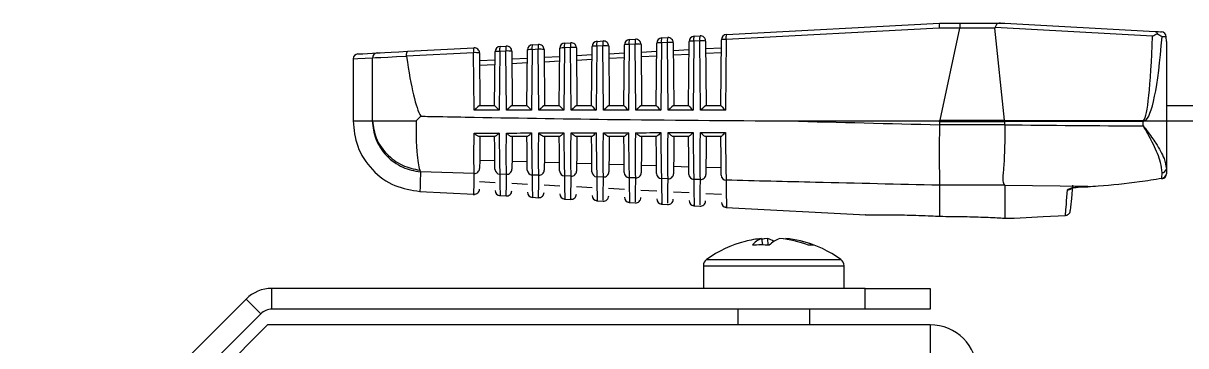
# Model space of a CAD drawing. Extents: x 8 to 113, y 0 to 87.
# Drawn here: x 43.263 to 45.492, y 9.754 to 10.373 of the extents above; entities that cross this region are included whole.
import ezdxf

# ---------------------------------------------------------------- set-up
doc = ezdxf.new("R2010")
doc.units = 0
doc.header["$MEASUREMENT"] = 0
doc.layers.add('OBJECT', color=7, linetype='CONTINUOUS')

msp = doc.modelspace()

# ---------------------------------------------------------------- linework, layer by layer
at = {"layer": 'OBJECT'}
for p, q in [((44.6114, 10.3514), (45.0202, 10.373)), ((45.0202, 10.373), (45.0202, 10.373)), ((45.0202, 10.373), (45.0594, 10.373)), ((45.0594, 10.373), (45.1369, 10.373)), ((45.1369, 10.373), (45.1452, 10.373)), ((45.1452, 10.373), (45.4335, 10.3574)), ((44.5494, 10.3482), (44.561, 10.3488)), ((45.0192, 10.3636), (44.6107, 10.342)), ((45.0588, 10.3636), (45.0192, 10.3636)), ((45.0587, 10.3633), (45.0205, 10.1871)), ((45.1264, 10.3633), (45.0587, 10.3633)), ((45.145, 10.1871), (45.1264, 10.3633)), ((45.4287, 10.3483), (45.1266, 10.3647)), ((45.4552, 10.3378), (45.4551, 10.3467)), ((44.0002, 10.3192), (44.1272, 10.3259)), ((44.1772, 10.3285), (44.1891, 10.3292)), ((44.2392, 10.3318), (44.2511, 10.3324)), ((44.2908, 10.2155), (44.2918, 10.3252)), ((44.3006, 10.3256), (44.2995, 10.2061)), ((44.3124, 10.3262), (44.3006, 10.3256)), ((44.3013, 10.3351), (44.3131, 10.3357)), ((44.3134, 10.2061), (44.3124, 10.3262)), ((44.3236, 10.3258), (44.3246, 10.2155)), ((44.3528, 10.2155), (44.3538, 10.3284)), ((44.3626, 10.3289), (44.3615, 10.2061)), ((44.3744, 10.3295), (44.3626, 10.3289)), ((44.3633, 10.3383), (44.3751, 10.339)), ((44.3754, 10.2061), (44.3744, 10.3295)), ((44.3856, 10.3291), (44.3866, 10.2155)), ((44.4148, 10.2155), (44.4158, 10.3317)), ((44.4246, 10.3322), (44.4235, 10.2061)), ((44.4363, 10.3328), (44.4246, 10.3322)), ((44.4253, 10.3416), (44.437, 10.3422)), ((44.4374, 10.2061), (44.4363, 10.3328)), ((44.4476, 10.3323), (44.4486, 10.2155)), ((44.4768, 10.2155), (44.4779, 10.335)), ((44.4866, 10.3354), (44.4855, 10.2061)), ((44.4983, 10.3361), (44.4866, 10.3354)), ((44.4873, 10.3449), (44.499, 10.3455)), ((44.4994, 10.2061), (44.4983, 10.3361)), ((44.5095, 10.3356), (44.5106, 10.2155)), ((44.5388, 10.2155), (44.5399, 10.3383)), ((44.5487, 10.3387), (44.5475, 10.2061)), ((44.5603, 10.3393), (44.5487, 10.3387)), ((44.5614, 10.2061), (44.5603, 10.3393)), ((44.5715, 10.3389), (44.5726, 10.2155)), ((44.5716, 10.3243), (44.6018, 10.3259)), ((44.6008, 10.2155), (44.6019, 10.3415)), ((44.6107, 10.342), (44.6095, 10.2061)), ((45.4552, 10.3378), (45.4552, 10.1855)), ((43.8952, 10.3041), (43.8952, 10.1851)), ((43.9323, 10.1855), (43.9323, 10.3061)), ((44.1265, 10.3164), (43.9978, 10.3096)), ((43.9978, 10.3096), (43.9978, 10.3093)), ((44.1274, 10.2061), (44.1265, 10.3164)), ((44.1377, 10.316), (44.1386, 10.2155)), ((44.1378, 10.3014), (44.1676, 10.303)), ((44.1668, 10.2155), (44.1677, 10.3186)), ((44.1765, 10.3191), (44.1755, 10.2061)), ((44.1884, 10.3197), (44.1765, 10.3191)), ((44.1894, 10.2061), (44.1884, 10.3197)), ((44.1997, 10.3193), (44.2006, 10.2155)), ((44.1998, 10.3047), (44.2296, 10.3063)), ((44.2288, 10.2155), (44.2297, 10.3219)), ((44.2385, 10.3223), (44.2375, 10.2061)), ((44.2504, 10.323), (44.2385, 10.3223)), ((44.2514, 10.2061), (44.2504, 10.323)), ((44.2616, 10.3225), (44.2626, 10.2155)), ((44.2618, 10.308), (44.2916, 10.3095)), ((44.3237, 10.3112), (44.3537, 10.3128)), ((44.3536, 10.3034), (44.3238, 10.3018)), ((44.3857, 10.3145), (44.4157, 10.3161)), ((44.4156, 10.3066), (44.3858, 10.3051)), ((44.4477, 10.3178), (44.4777, 10.3194)), ((44.4776, 10.3099), (44.4478, 10.3083)), ((44.5096, 10.321), (44.5398, 10.3226)), ((44.5397, 10.3132), (44.5097, 10.3116)), ((44.6017, 10.3165), (44.5717, 10.3149)), ((44.1675, 10.2935), (44.1379, 10.292)), ((44.2295, 10.2968), (44.1999, 10.2953)), ((44.2916, 10.3001), (44.2618, 10.2985)), ((44.1384, 10.2155), (44.1668, 10.2155)), ((44.2004, 10.2155), (44.2288, 10.2155)), ((44.2624, 10.2155), (44.2908, 10.2155)), ((44.3244, 10.2155), (44.3528, 10.2155)), ((44.3864, 10.2155), (44.4148, 10.2155)), ((44.4484, 10.2155), (44.4768, 10.2155)), ((44.5104, 10.2155), (44.5388, 10.2155)), ((44.5724, 10.2155), (44.6008, 10.2155)), ((45.4552, 10.2155), (45.6367, 10.2155)), ((44.016, 10.1855), (44.0251, 10.1946)), ((44.1755, 10.2061), (44.1274, 10.2061)), ((44.2375, 10.2061), (44.1894, 10.2061)), ((44.2995, 10.2061), (44.2514, 10.2061)), ((44.3615, 10.2061), (44.3134, 10.2061)), ((44.4235, 10.2061), (44.3754, 10.2061)), ((44.4855, 10.2061), (44.4374, 10.2061)), ((44.5475, 10.2061), (44.4994, 10.2061)), ((44.6095, 10.2061), (44.5614, 10.2061)), ((43.9318, 10.1855), (43.9323, 10.1855)), ((44.7316, 10.1855), (45.0201, 10.1855)), ((45.1452, 10.184), (45.0202, 10.184)), ((45.0202, 10.184), (45.0202, 10.1788)), ((45.0202, 10.1788), (45.1452, 10.1788)), ((45.0205, 10.1871), (45.145, 10.1871)), ((45.1452, 10.1847), (45.1451, 10.1863)), ((45.1451, 10.1863), (45.4107, 10.1863)), ((45.4107, 10.1847), (45.1452, 10.1847)), ((45.1452, 10.1788), (45.1452, 10.184)), ((45.4107, 10.1763), (45.4107, 10.1847)), ((45.4138, 10.1855), (45.4552, 10.1855)), ((45.4552, 10.1855), (45.4552, 10.0938)), ((45.4552, 10.1855), (45.6367, 10.1855)), ((44.1671, 10.1555), (44.1373, 10.1555)), ((44.2291, 10.1555), (44.1994, 10.1555)), ((44.291, 10.1555), (44.2615, 10.1555)), ((44.353, 10.1555), (44.3236, 10.1555)), ((44.415, 10.1555), (44.3856, 10.1555)), ((44.477, 10.1555), (44.4477, 10.1555)), ((44.5389, 10.1555), (44.5098, 10.1555)), ((44.6009, 10.1555), (44.5718, 10.1555)), ((44.1672, 10.109), (44.1382, 10.1099)), ((44.2292, 10.107), (44.2002, 10.1079)), ((44.2913, 10.105), (44.2621, 10.1059)), ((44.3533, 10.103), (44.3241, 10.104)), ((44.4153, 10.1011), (44.3861, 10.102)), ((44.0232, 10.0911), (44.0246, 10.0878)), ((44.1275, 10.0848), (44.0246, 10.0878)), ((44.1895, 10.0831), (44.1768, 10.0834)), ((44.2515, 10.0814), (44.2389, 10.0817)), ((44.3135, 10.0797), (44.3009, 10.08)), ((44.3755, 10.078), (44.3629, 10.0783)), ((44.4773, 10.0992), (44.4481, 10.1001)), ((44.5393, 10.0972), (44.5101, 10.0981)), ((44.6013, 10.0953), (44.5721, 10.0962)), ((45.4466, 10.0758), (45.4469, 10.0863)), ((45.4552, 10.0938), (45.4552, 10.0842)), ((44.1378, 10.0693), (44.1676, 10.0677)), ((44.1998, 10.066), (44.2296, 10.0645)), ((44.2616, 10.0628), (44.2918, 10.0612)), ((44.3236, 10.0595), (44.3539, 10.058)), ((44.3855, 10.0563), (44.4159, 10.0547)), ((44.4374, 10.0764), (44.4249, 10.0767)), ((44.4994, 10.0747), (44.4869, 10.0751)), ((44.5614, 10.0731), (44.5489, 10.0735)), ((45.0202, 10.0622), (45.0202, 10.0621)), ((45.1447, 10.0622), (45.0202, 10.0622)), ((45.0202, 10.0621), (45.0202, 10.0026)), ((45.1452, 10.0615), (45.1447, 10.0622)), ((45.3044, 10.0596), (45.1452, 10.0615)), ((45.1452, 10.0615), (45.1452, 9.9991)), ((45.2863, 10.0587), (45.3044, 10.0596)), ((45.2863, 10.0584), (45.3044, 10.0594)), ((45.2863, 10.0587), (45.2863, 10.0584)), ((45.2863, 10.0584), (45.2863, 10.0584)), ((45.3044, 10.0596), (45.3044, 10.0594)), ((44.0232, 10.0503), (44.1272, 10.0448)), ((44.1772, 10.0422), (44.1891, 10.0416)), ((44.2392, 10.039), (44.2511, 10.0383)), ((44.3012, 10.0357), (44.313, 10.0351)), ((44.4475, 10.053), (44.4779, 10.0514)), ((44.5096, 10.0498), (44.5398, 10.0482)), ((44.5716, 10.0465), (44.6018, 10.0449)), ((44.3632, 10.0325), (44.375, 10.0318)), ((44.4252, 10.0292), (44.4369, 10.0286)), ((44.4872, 10.026), (44.4989, 10.0254)), ((44.5492, 10.0227), (44.5609, 10.0221)), ((44.6112, 10.0195), (44.8787, 10.0054)), ((45.163, 9.999), (45.163, 9.999)), ((45.2616, 10.0043), (45.2615, 10.0043)), ((44.6789, 9.9593), (44.6838, 9.9598)), ((44.6789, 9.9598), (44.6804, 9.9476)), ((44.6838, 9.9598), (44.6839, 9.9591)), ((44.6916, 9.9472), (44.6908, 9.9598)), ((44.7205, 9.9591), (44.7205, 9.9598)), ((44.7205, 9.9598), (44.7255, 9.9593)), ((44.7255, 9.9598), (44.7253, 9.9584)), ((44.5672, 9.9077), (44.5672, 9.8643)), ((44.5672, 9.9077), (44.6583, 9.9077)), ((44.5734, 9.9199), (44.6604, 9.9199)), ((44.6583, 9.9077), (44.8372, 9.9077)), ((44.6604, 9.9199), (44.8309, 9.9199)), ((44.8372, 9.8643), (44.8372, 9.9077)), ((43.7396, 9.8243), (43.7396, 9.8643)), ((44.8772, 9.8643), (43.7396, 9.8643)), ((44.8772, 9.8243), (44.8772, 9.8643)), ((44.8772, 9.8643), (45.0022, 9.8643)), ((45.0022, 9.8643), (45.0022, 9.8243)), ((43.2627, 9.4164), (43.6901, 9.8438)), ((43.7184, 9.8156), (43.6901, 9.8438)), ((43.7184, 9.8156), (43.291, 9.3881)), ((44.8772, 9.8243), (43.7396, 9.8243)), ((44.6332, 9.8243), (44.6332, 9.7943)), ((44.7712, 9.7943), (44.7712, 9.8243)), ((45.0022, 9.8243), (44.8772, 9.8243)), ((43.7313, 9.7943), (43.2822, 9.3452)), ((45.0022, 9.7943), (43.7313, 9.7943)), ((45.0022, 9.7943), (45.0022, 9.7043))]:
    msp.add_line(p, q, dxfattribs=at)
at = {"layer": 'OBJECT', "flags": 128}
for points in [[(45.4335, 10.3574), (45.4397, 10.3571), (45.4439, 10.3568), (45.4457, 10.3567)], [(45.4551, 10.3467), (45.4538, 10.3468), (45.451, 10.3469), (45.4468, 10.3471)], [(43.9323, 10.3061), (43.9045, 10.3046), (43.8952, 10.3041)], [(43.9047, 10.3141), (43.9047, 10.3141), (43.9139, 10.3146), (43.9416, 10.3161)], [(43.9978, 10.3093), (43.9786, 10.3083), (43.962, 10.3075), (43.9484, 10.3069), (43.9384, 10.3064), (43.9323, 10.3061)], [(43.9416, 10.3161), (43.947, 10.3164), (43.956, 10.3168), (43.9681, 10.3175), (43.983, 10.3183), (44.0002, 10.3192)], [(45.2752, 10.0622), (45.273, 10.0365), (45.2716, 10.0202), (45.271, 10.0135)], [(45.163, 9.999), (45.1863, 10.0003), (45.2191, 10.002), (45.2615, 10.0043)], [(44.6908, 9.9598), (44.6838, 9.9591), (44.679, 9.9584)]]:
    msp.add_lwpolyline(points, dxfattribs=at)
at = {"layer": 'OBJECT'}
for centre, radius, start, end in [((44.5499, 10.3382), 0.01, 93.0226, 179.5), ((44.5688, 10.342), 0.0204, 162.3855, 189.2745), ((44.5804, 10.3426), 0.0204, 162.3855, 189.2745), ((44.5615, 10.3388), 0.01, 0.5, 93.0226), ((44.6119, 10.3415), 0.01, 93.0226, 179.5), ((44.6308, 10.3453), 0.0204, 162.3828, 189.2808), ((45.4451, 10.3467), 0.01, 0.809, 86.8941), ((45.4451, 10.3468), 0.00999, 359.95, 86.8554), ((45.4545, 10.3469), 0.00067, 348.3449, 0.5049), ((44.1466, 10.3197), 0.0204, 162.3855, 189.2745), ((44.1277, 10.3159), 0.01, 0.5, 93.0226), ((44.1777, 10.3185), 0.01, 93.0226, 179.5), ((44.1966, 10.3223), 0.0204, 162.3855, 189.2745), ((44.2086, 10.323), 0.0204, 162.3754, 189.2846), ((44.1897, 10.3192), 0.01, 0.5, 93.0226), ((44.2397, 10.3218), 0.01, 93.0226, 179.5), ((44.2587, 10.3256), 0.0204, 162.3836, 189.2801), ((44.2706, 10.3263), 0.0204, 162.3828, 189.2808), ((44.2516, 10.3224), 0.01, 0.5, 93.0226), ((44.3018, 10.3251), 0.01, 93.0226, 179.5), ((44.2982, 10.2847), 0.041, 86.6872, 98.9992), ((44.3207, 10.3289), 0.0204, 162.3855, 189.2745), ((44.3325, 10.3295), 0.0204, 162.3828, 189.2808), ((44.3159, 10.2718), 0.0546, 81.8691, 93.6785), ((44.3136, 10.3257), 0.01, 0.5, 93.0226), ((44.3638, 10.3284), 0.01, 93.0226, 179.5), ((44.3602, 10.288), 0.041, 86.6836, 99.001), ((44.3827, 10.3322), 0.0204, 162.3832, 189.2805), ((44.3945, 10.3328), 0.0204, 162.3855, 189.2745), ((44.3779, 10.2751), 0.0546, 81.8685, 93.6791), ((44.3756, 10.329), 0.01, 0.5, 93.0226), ((44.4258, 10.3316), 0.01, 93.0226, 179.5), ((44.4222, 10.2912), 0.041, 86.687, 98.9975), ((44.4448, 10.3354), 0.0204, 162.3855, 189.2745), ((44.4565, 10.3361), 0.0204, 162.3828, 189.2808), ((44.4398, 10.2783), 0.0546, 81.8686, 93.679), ((44.4376, 10.3323), 0.01, 0.5, 93.0226), ((44.4879, 10.3349), 0.01, 93.0226, 179.5), ((44.4843, 10.2945), 0.041, 86.687, 98.9994), ((44.5068, 10.3387), 0.0204, 162.3831, 189.2805), ((44.5184, 10.3393), 0.0204, 162.3828, 189.2808), ((44.5018, 10.2816), 0.0546, 81.869, 93.6787), ((44.4995, 10.3355), 0.01, 0.5, 93.0226), ((44.5463, 10.2978), 0.041, 86.687, 98.9975), ((44.5638, 10.2849), 0.0545, 81.8661, 93.6815), ((44.6083, 10.3011), 0.041, 86.687, 98.9994), ((43.9052, 10.3041), 0.01, 93.0226, 175.0653), ((43.9422, 10.3062), 0.00991, 93.4746, 180.5516), ((44.13, 10.262), 0.0546, 81.8685, 93.6791), ((44.1741, 10.2781), 0.041, 86.6872, 98.9992), ((44.1919, 10.2652), 0.0546, 81.8686, 93.679), ((44.2362, 10.2814), 0.041, 86.6836, 99.001), ((44.2539, 10.2685), 0.0546, 81.869, 93.6787), ((45.2918, 10.1847), 0.1189, 0.0139, 0.7742), ((45.319, 10.0955), 0.1307, 43.5468, 44.5091), ((44.1281, 10.0947), 0.00992, 266.5024, 358.9415), ((44.1773, 10.0933), 0.00989, 181.0035, 267.5856), ((44.1901, 10.093), 0.00992, 266.4849, 358.9201), ((44.2393, 10.0916), 0.00989, 181.0189, 267.6091), ((44.2521, 10.0913), 0.00991, 266.4666, 358.8996), ((44.3013, 10.0899), 0.00989, 181.0373, 267.6314), ((44.3141, 10.0896), 0.00991, 266.4477, 358.8788), ((44.3633, 10.0882), 0.00988, 181.0553, 267.6532), ((44.3761, 10.0879), 0.00991, 266.429, 358.8561), ((44.4253, 10.0866), 0.00988, 181.0775, 267.6718), ((44.4381, 10.0862), 0.00991, 266.4099, 358.8337), ((44.4873, 10.0849), 0.00987, 181.0943, 267.6966), ((44.5001, 10.0846), 0.0099, 266.3909, 358.8129), ((44.5493, 10.0833), 0.00987, 181.1148, 267.7179), ((44.562, 10.083), 0.0099, 266.3742, 358.788), ((44.6113, 10.0817), 0.00987, 181.1349, 267.7404), ((45.4462, 10.0848), 0.00906, 272.8152, 355.6376), ((45.4452, 10.0842), 0.01, 279.2546, 0), ((45.4467, 10.0949), 0.00857, 271.3572, 352.772), ((45.2654, 10.0633), 0.01, 272.5376, 314.0424), ((45.4359, 10.0736), 0.011, 3.5999, 11.5485), ((44.1277, 10.0548), 0.01, 266.9496, 359.5), ((44.1777, 10.0522), 0.01, 180.5, 266.6468), ((44.1897, 10.0516), 0.01, 266.5331, 359.5), ((44.2398, 10.0489), 0.01, 180.5, 266.1343), ((44.2516, 10.0483), 0.01, 266.0214, 359.5), ((44.3018, 10.0457), 0.01, 180.5, 265.6235), ((44.3136, 10.0451), 0.01, 265.5116, 359.5), ((44.3638, 10.0424), 0.01, 180.5, 265.1147), ((44.3756, 10.0418), 0.01, 265.0037, 359.5), ((44.4258, 10.0392), 0.01, 180.5, 264.6079), ((44.4375, 10.0386), 0.01, 264.4978, 359.5), ((44.4879, 10.0359), 0.01, 180.5, 264.103), ((44.4995, 10.0353), 0.01, 263.9939, 359.5), ((44.5499, 10.0327), 0.01, 180.5, 263.6003), ((44.5615, 10.0321), 0.01, 263.4921, 359.5), ((44.6119, 10.0294), 0.01, 180.5, 263.0997), ((44.7022, 9.7405), 0.2208, 104.3896, 125.6682), ((44.6961, 9.7644), 0.1962, 95.0252, 104.3851), ((44.6892, 9.9269), 0.0345, 107.4604, 144.2806), ((44.6774, 9.7063), 0.2413, 86.1519, 93.8481), ((44.6817, 9.9258), 0.0352, 54.3327, 74.9761), ((44.7264, 9.9177), 0.044, 106.9533, 138.1952), ((44.6956, 9.7565), 0.2041, 68.996, 84.9425), ((44.7084, 9.7647), 0.1959, 68.5881, 84.9804), ((44.7022, 9.7405), 0.2208, 54.3318, 75.6104), ((44.7743, 9.9189), 0.0286, 78.7962, 101.2038), ((44.5822, 9.9077), 0.015, 125.6682, 180), ((44.8222, 9.9077), 0.015, 0, 54.3318), ((43.7396, 9.7943), 0.07, 90, 135), ((43.7396, 9.7943), 0.03, 90, 135), ((45.0022, 9.7043), 0.09, 0, 90)]:
    msp.add_arc(centre, radius, start, end, dxfattribs=at)
for centre, major_axis, ratio, start_param, end_param in [((45.0205, 10.363), (-0.00026, 0.01), 0.120424, 0.003177, 1.515259), ((45.0594, 10.363), (0, 0.01), 0.061163, 0, 1.518436), ((44.9772, 10.363), (0.0816, 0.0005), 0.122438, 6.255809, 6.281989), ((45.1638, 10.363), (0.0374, -0.0006), 0.267094, 3.033482, 3.174083), ((45.4029, 10.7558), (-0.0078, 0.5695), 0.050872, 3.193561, 3.914226), ((45.3952, 10.7543), (-0.0157, 0.5695), 0.101686, 3.191455, 3.913119), ((44.0503, 12.4753), (0.0147, 2.2897), 0.052015, 2.811677, 3.052791), ((44.1287, 10.2055), (0.00988, 0.00996), 0.087934, 0.08695, 1.605386), ((44.1767, 10.2055), (-0.00991, 0.00999), 0.035372, 0.03505, 1.483386), ((44.1907, 10.2055), (0.00988, 0.00996), 0.087934, 0.08695, 1.605386), ((44.2387, 10.2055), (-0.00991, 0.00999), 0.035372, 0.03505, 1.483386), ((44.2527, 10.2055), (0.00988, 0.00996), 0.087934, 0.08695, 1.605386), ((44.3007, 10.2055), (-0.00991, 0.00999), 0.035372, 0.03505, 1.483386), ((44.3147, 10.2055), (0.00988, 0.00996), 0.087934, 0.08695, 1.605386), ((44.3627, 10.2055), (-0.00991, 0.00999), 0.035372, 0.03505, 1.483386), ((44.3767, 10.2055), (0.00988, 0.00996), 0.087934, 0.08695, 1.605386), ((44.4247, 10.2055), (-0.00991, 0.00999), 0.035372, 0.03505, 1.483386), ((44.4387, 10.2055), (0.00988, 0.00996), 0.087934, 0.08695, 1.605386), ((44.4867, 10.2055), (-0.00991, 0.00999), 0.035372, 0.03505, 1.483386), ((44.5007, 10.2055), (0.00988, 0.00996), 0.087934, 0.08695, 1.605386), ((44.5487, 10.2055), (-0.00991, 0.00999), 0.035372, 0.03505, 1.483386), ((44.5627, 10.2055), (0.00988, 0.00996), 0.087934, 0.08695, 1.605386), ((44.6107, 10.2055), (-0.00991, 0.00999), 0.035372, 0.03505, 1.483386), ((49.0385, 12.248), (19.0675, 0), 0.111038, 4.484542, 4.500054), ((44.0422, 10.184), (0.9787, 0.0064), 0.122438, 6.24272, 6.255809), ((44.0429, 10.184), (0.9773, 0), 0.122785, 0, 0.013091), ((44.0429, 10.1788), (0.9773, 0), 0.122785, 6.279845, 6.283185), ((45.5934, 10.184), (0.4485, -0.007), 0.267094, 3.174083, 3.1806), ((45.593, 10.184), (0.4478, 0), 0.267949, 3.135082, 3.141593), ((45.593, 10.1788), (0.4478, 0), 0.267949, 3.141593, 3.145797), ((45.503, 12.248), (7.8848, 0), 0.262774, 4.666998, 4.700689), ((45.4029, 10.7558), (-0.0078, 0.5695), 0.050872, 3.140897, 3.193561), ((45.3952, 10.7543), (-0.0157, 0.5695), 0.101686, 3.138791, 3.191455)]:
    msp.add_ellipse(centre, major_axis=major_axis, ratio=ratio, start_param=start_param, end_param=end_param, dxfattribs=at)
for points, knots in [([(45.1369, 10.373), (45.1354, 10.373), (45.1328, 10.373), (45.1303, 10.3718), (45.1287, 10.3697), (45.1276, 10.3671), (45.1269, 10.3654), (45.1266, 10.3647)], [0, 0, 0, 0, 0.281506, 0.477148, 0.672468, 0.878468, 1, 1, 1, 1]), ([(45.4287, 10.3483), (45.4288, 10.3483), (45.4319, 10.35), (45.4348, 10.3515), (45.4376, 10.353)], [0, 0, 0, 0, 0.019978, 1, 1, 1, 1]), ([(45.4335, 10.3574), (45.4335, 10.3574), (45.4338, 10.3574), (45.4348, 10.3571), (45.4361, 10.3561), (45.4371, 10.3544), (45.4375, 10.3533), (45.4376, 10.353)], [0, 0, 0, 0, 0.017155, 0.20226, 0.556605, 0.898365, 1, 1, 1, 1]), ([(45.4376, 10.353), (45.4401, 10.3517), (45.4436, 10.3498), (45.4461, 10.3478), (45.4468, 10.3472), (45.4468, 10.3471)], [0, 0, 0, 0, 0.696355, 0.978824, 1, 1, 1, 1]), ([(43.9978, 10.3096), (43.9978, 10.3107), (43.9978, 10.3129), (43.9981, 10.3158), (43.9988, 10.318), (43.9995, 10.319), (44, 10.3192), (44.0002, 10.3192), (44.0002, 10.3192)], [0, 0, 0, 0, 0.219285, 0.43851, 0.65924, 0.882982, 0.985818, 1, 1, 1, 1]), ([(44.0251, 10.1946), (44.0308, 10.1945), (44.0592, 10.194), (44.1786, 10.1918), (44.4084, 10.1878), (44.6155, 10.1863), (44.7316, 10.1855)], [0, 0, 0, 0, 0.024148, 0.120739, 0.507103, 1, 1, 1, 1]), ([(43.8952, 10.1855), (43.897, 10.169), (43.9006, 10.1347), (43.9301, 10.0901), (43.9731, 10.0583), (44.0072, 10.0529), (44.0236, 10.0503)], [0, 0, 0, 0, 0.240773, 0.500001, 0.759226, 1, 1, 1, 1]), ([(43.8952, 10.1855), (43.8967, 10.1855), (43.8998, 10.1855), (43.9211, 10.1855), (43.9318, 10.1855)], [0, 0, 0, 0, 0.5, 1, 1, 1, 1]), ([(43.9318, 10.1855), (43.9334, 10.1738), (43.9367, 10.1495), (43.9581, 10.1177), (43.9888, 10.0946), (44.0129, 10.09), (44.0246, 10.0878)], [0, 0, 0, 0, 0.241171, 0.5, 0.758828, 1, 1, 1, 1]), ([(43.9323, 10.1855), (43.9351, 10.1855), (43.9408, 10.1855), (43.96, 10.1855), (43.9851, 10.1855), (44.0057, 10.1855), (44.016, 10.1855)], [0, 0, 0, 0, 0.250001, 0.499999, 0.750001, 1, 1, 1, 1]), ([(43.9323, 10.1855), (43.934, 10.1744), (43.9376, 10.1514), (43.9587, 10.121), (43.9885, 10.0986), (44.0119, 10.0936), (44.0232, 10.0911)], [0, 0, 0, 0, 0.241561, 0.5, 0.758437, 1, 1, 1, 1]), ([(44.016, 10.1855), (44.016, 10.1748), (44.016, 10.1535), (44.0175, 10.1258), (44.0198, 10.1035), (44.0221, 10.0952), (44.0232, 10.0911)], [0, 0, 0, 0, 0.25, 0.5, 0.75, 1, 1, 1, 1]), ([(45.0202, 10.1784), (45.0199, 10.1649), (45.0194, 10.1379), (45.0195, 10.1023), (45.0203, 10.0749), (45.0202, 10.0663), (45.0202, 10.0622)], [0, 0, 0, 0, 0.253583, 0.507165, 0.760847, 1, 1, 1, 1]), ([(45.1452, 10.1783), (45.1453, 10.1731), (45.1455, 10.1545), (45.1446, 10.1235), (45.1431, 10.0914), (45.14, 10.0709), (45.1434, 10.0646), (45.1447, 10.0622)], [0, 0, 0, 0, 0.097508, 0.35133, 0.599303, 0.843154, 1, 1, 1, 1]), ([(45.4469, 10.0863), (45.4463, 10.0927), (45.4448, 10.1091), (45.4316, 10.1392), (45.4185, 10.1632), (45.4114, 10.1751), (45.4108, 10.1761), (45.4107, 10.1763)], [0, 0, 0, 0, 0.2447459, 0.6267305, 0.9679279, 0.9961427, 1, 1, 1, 1]), ([(45.4107, 10.1763), (45.4108, 10.1762), (45.4116, 10.1751), (45.4142, 10.1718), (45.4227, 10.1607), (45.437, 10.1402), (45.4519, 10.1149), (45.4542, 10.1002), (45.4552, 10.0938)], [0, 0, 0, 0, 0.003659, 0.034965, 0.112488, 0.381452, 0.732443, 1, 1, 1, 1]), ([(44.1275, 10.0848), (44.1275, 10.0864), (44.1273, 10.0913), (44.1272, 10.1089), (44.1272, 10.1339), (44.1273, 10.1528), (44.1274, 10.16), (44.1274, 10.1622)], [0, 0, 0, 0, 0.161731, 0.488573, 0.814942, 0.942319, 1, 1, 1, 1]), ([(44.1274, 10.1622), (44.134, 10.1622), (44.15, 10.1623), (44.1661, 10.1623), (44.1755, 10.1623)], [0, 0, 0, 0, 0.412313, 1, 1, 1, 1]), ([(44.1373, 10.1555), (44.1367, 10.1556), (44.1354, 10.1559), (44.1322, 10.1579), (44.1295, 10.1602), (44.1278, 10.1618), (44.1274, 10.1622), (44.1274, 10.1622)], [0, 0, 0, 0, 0.236908, 0.528794, 0.900007, 0.991336, 1, 1, 1, 1]), ([(44.1386, 10.1555), (44.1385, 10.1449), (44.1383, 10.1237), (44.1381, 10.1031), (44.1381, 10.0972), (44.138, 10.0945)], [0, 0, 0, 0, 0.357963, 0.715855, 1, 1, 1, 1]), ([(44.1674, 10.0932), (44.1673, 10.0968), (44.1673, 10.104), (44.1671, 10.1272), (44.1669, 10.1468), (44.1668, 10.1555)], [0, 0, 0, 0, 0.356146, 0.712374, 1, 1, 1, 1]), ([(44.1755, 10.1623), (44.1755, 10.1623), (44.1751, 10.162), (44.1735, 10.1603), (44.1709, 10.1579), (44.1683, 10.1559), (44.1675, 10.1556), (44.1671, 10.1555)], [0, 0, 0, 0, 0.008276, 0.094556, 0.478389, 0.770562, 1, 1, 1, 1]), ([(44.1755, 10.1623), (44.1755, 10.1601), (44.1756, 10.1515), (44.1758, 10.1314), (44.1762, 10.106), (44.1766, 10.0894), (44.1768, 10.0848), (44.1768, 10.0834)], [0, 0, 0, 0, 0.057872, 0.218009, 0.538016, 0.858386, 1, 1, 1, 1]), ([(44.1895, 10.0831), (44.1895, 10.0847), (44.1893, 10.0896), (44.1892, 10.1074), (44.1892, 10.1328), (44.1893, 10.1523), (44.1894, 10.1601), (44.1894, 10.1624)], [0, 0, 0, 0, 0.1595502, 0.4819898, 0.8039604, 0.9420612, 1, 1, 1, 1]), ([(44.1894, 10.1624), (44.196, 10.1624), (44.212, 10.1624), (44.2281, 10.1625), (44.2375, 10.1625)], [0, 0, 0, 0, 0.412352, 1, 1, 1, 1]), ([(44.1994, 10.1555), (44.1988, 10.1556), (44.1975, 10.1559), (44.1945, 10.1578), (44.1917, 10.1601), (44.1899, 10.1619), (44.1894, 10.1623), (44.1894, 10.1624)], [0, 0, 0, 0, 0.2256408, 0.5069825, 0.8682201, 0.9914648, 1, 1, 1, 1]), ([(44.2006, 10.1555), (44.2005, 10.1448), (44.2003, 10.1234), (44.2001, 10.1019), (44.2, 10.0956), (44.2, 10.0928)], [0, 0, 0, 0, 0.352325, 0.704581, 1, 1, 1, 1]), ([(44.2294, 10.0914), (44.2293, 10.0951), (44.2293, 10.1023), (44.2291, 10.126), (44.2289, 10.1462), (44.2288, 10.1555)], [0, 0, 0, 0, 0.350805, 0.701695, 1, 1, 1, 1]), ([(44.2375, 10.1625), (44.2375, 10.1625), (44.237, 10.162), (44.2353, 10.1603), (44.2327, 10.1579), (44.2302, 10.1559), (44.2294, 10.1556), (44.2291, 10.1555)], [0, 0, 0, 0, 0.008202, 0.119706, 0.493731, 0.776745, 1, 1, 1, 1]), ([(44.2375, 10.1625), (44.2375, 10.1602), (44.2376, 10.1515), (44.2378, 10.1312), (44.2382, 10.1054), (44.2386, 10.0881), (44.2388, 10.0833), (44.2389, 10.0817)], [0, 0, 0, 0, 0.058136, 0.216179, 0.531948, 0.848067, 1, 1, 1, 1]), ([(44.2515, 10.0814), (44.2514, 10.083), (44.2513, 10.088), (44.2512, 10.1058), (44.2512, 10.1318), (44.2513, 10.1519), (44.2514, 10.1602), (44.2514, 10.1625)], [0, 0, 0, 0, 0.157483, 0.475733, 0.793525, 0.941799, 1, 1, 1, 1]), ([(44.2514, 10.1625), (44.258, 10.1625), (44.274, 10.1626), (44.2901, 10.1626), (44.2995, 10.1627)], [0, 0, 0, 0, 0.412394, 1, 1, 1, 1]), ([(44.2615, 10.1555), (44.2609, 10.1556), (44.2597, 10.1559), (44.2567, 10.1578), (44.2538, 10.1602), (44.252, 10.1619), (44.2514, 10.1625), (44.2514, 10.1625)], [0, 0, 0, 0, 0.2207651, 0.49454, 0.8478251, 0.9915676, 1, 1, 1, 1]), ([(44.2626, 10.1555), (44.2625, 10.1447), (44.2623, 10.1231), (44.2621, 10.1007), (44.262, 10.0941), (44.262, 10.0911)], [0, 0, 0, 0, 0.347007, 0.693942, 1, 1, 1, 1]), ([(44.2914, 10.0897), (44.2914, 10.0934), (44.2913, 10.1008), (44.2911, 10.1249), (44.2909, 10.1457), (44.2908, 10.1555)], [0, 0, 0, 0, 0.34576, 0.691604, 1, 1, 1, 1]), ([(44.2995, 10.1627), (44.2995, 10.1626), (44.2989, 10.1621), (44.2971, 10.1603), (44.2945, 10.1578), (44.2921, 10.1559), (44.2914, 10.1556), (44.291, 10.1555)], [0, 0, 0, 0, 0.008109, 0.143853, 0.508256, 0.782549, 1, 1, 1, 1]), ([(44.2995, 10.1627), (44.2995, 10.1603), (44.2996, 10.1515), (44.2998, 10.131), (44.3002, 10.1049), (44.3006, 10.0868), (44.3008, 10.0817), (44.3009, 10.08)], [0, 0, 0, 0, 0.058402, 0.214453, 0.526192, 0.838269, 1, 1, 1, 1]), ([(44.3135, 10.0797), (44.3134, 10.0813), (44.3133, 10.0864), (44.3132, 10.1043), (44.3132, 10.1307), (44.3133, 10.1514), (44.3134, 10.1603), (44.3134, 10.1627)], [0, 0, 0, 0, 0.155512, 0.469778, 0.783593, 0.941534, 1, 1, 1, 1]), ([(44.3134, 10.1627), (44.32, 10.1627), (44.336, 10.1627), (44.3521, 10.1628), (44.3615, 10.1628)], [0, 0, 0, 0, 0.412428, 1, 1, 1, 1]), ([(44.3236, 10.1555), (44.323, 10.1556), (44.3218, 10.1559), (44.3189, 10.1577), (44.316, 10.1602), (44.3141, 10.162), (44.3134, 10.1627), (44.3134, 10.1627)], [0, 0, 0, 0, 0.216119, 0.482665, 0.828155, 0.991658, 1, 1, 1, 1]), ([(44.3246, 10.1555), (44.3245, 10.1446), (44.3243, 10.1228), (44.3241, 10.0995), (44.324, 10.0927), (44.324, 10.0894)], [0, 0, 0, 0, 0.341977, 0.683893, 1, 1, 1, 1]), ([(44.3534, 10.088), (44.3534, 10.0917), (44.3533, 10.0992), (44.3531, 10.1237), (44.3529, 10.1452), (44.3528, 10.1555)], [0, 0, 0, 0, 0.340987, 0.682053, 1, 1, 1, 1]), ([(44.3615, 10.1628), (44.3615, 10.1628), (44.3608, 10.1622), (44.359, 10.1603), (44.3564, 10.1578), (44.354, 10.1559), (44.3533, 10.1556), (44.353, 10.1555)], [0, 0, 0, 0, 0.008033, 0.167038, 0.521987, 0.788059, 1, 1, 1, 1]), ([(44.3615, 10.1628), (44.3615, 10.1604), (44.3616, 10.1515), (44.3618, 10.1309), (44.3622, 10.1044), (44.3626, 10.0856), (44.3628, 10.0802), (44.3629, 10.0783)], [0, 0, 0, 0, 0.058671, 0.212822, 0.520728, 0.828955, 1, 1, 1, 1]), ([(44.3755, 10.078), (44.3754, 10.0797), (44.3753, 10.0848), (44.3752, 10.1029), (44.3752, 10.1297), (44.3753, 10.151), (44.3754, 10.1604), (44.3754, 10.1628)], [0, 0, 0, 0, 0.153635, 0.464107, 0.77413, 0.941267, 1, 1, 1, 1]), ([(44.3754, 10.1628), (44.382, 10.1629), (44.398, 10.1629), (44.4141, 10.1629), (44.4235, 10.163)], [0, 0, 0, 0, 0.412465, 1, 1, 1, 1]), ([(44.3856, 10.1555), (44.3851, 10.1556), (44.3839, 10.1559), (44.3811, 10.1577), (44.3781, 10.1602), (44.3761, 10.1621), (44.3754, 10.1628), (44.3754, 10.1628)], [0, 0, 0, 0, 0.211691, 0.471317, 0.809156, 0.991768, 1, 1, 1, 1]), ([(44.3866, 10.1555), (44.3865, 10.1445), (44.3863, 10.1225), (44.3861, 10.0984), (44.386, 10.0912), (44.386, 10.0877)], [0, 0, 0, 0, 0.33722, 0.674381, 1, 1, 1, 1]), ([(44.4154, 10.0864), (44.4154, 10.0901), (44.4153, 10.0977), (44.4151, 10.1226), (44.4149, 10.1447), (44.4148, 10.1555)], [0, 0, 0, 0, 0.336461, 0.673003, 1, 1, 1, 1]), ([(44.4235, 10.163), (44.4235, 10.1629), (44.4228, 10.1622), (44.4208, 10.1603), (44.4182, 10.1578), (44.4159, 10.1559), (44.4153, 10.1556), (44.415, 10.1555)], [0, 0, 0, 0, 0.0079447, 0.1892646, 0.5350467, 0.7932498, 1, 1, 1, 1]), ([(44.4235, 10.163), (44.4235, 10.1605), (44.4236, 10.1516), (44.4238, 10.1307), (44.4242, 10.1039), (44.4246, 10.0844), (44.4248, 10.0788), (44.4249, 10.0767)], [0, 0, 0, 0, 0.058942, 0.211284, 0.515533, 0.820093, 1, 1, 1, 1]), ([(44.4374, 10.0764), (44.4374, 10.0781), (44.4372, 10.0832), (44.4371, 10.1014), (44.4372, 10.1287), (44.4373, 10.1506), (44.4374, 10.1605), (44.4374, 10.163)], [0, 0, 0, 0, 0.151844, 0.458694, 0.765103, 0.940994, 1, 1, 1, 1]), ([(44.4374, 10.163), (44.444, 10.163), (44.46, 10.1631), (44.4761, 10.1631), (44.4855, 10.1631)], [0, 0, 0, 0, 0.412495, 1, 1, 1, 1]), ([(44.4477, 10.1555), (44.4472, 10.1556), (44.4461, 10.1559), (44.4432, 10.1577), (44.4403, 10.1602), (44.4382, 10.1622), (44.4374, 10.163), (44.4374, 10.163)], [0, 0, 0, 0, 0.207464, 0.460442, 0.790796, 0.991848, 1, 1, 1, 1]), ([(44.4486, 10.1555), (44.4485, 10.1444), (44.4483, 10.1222), (44.4481, 10.0973), (44.448, 10.0898), (44.448, 10.086)], [0, 0, 0, 0, 0.332712, 0.665365, 1, 1, 1, 1]), ([(44.4774, 10.0847), (44.4774, 10.0885), (44.4773, 10.0961), (44.4771, 10.1215), (44.4769, 10.1442), (44.4768, 10.1555)], [0, 0, 0, 0, 0.332165, 0.664412, 1, 1, 1, 1]), ([(44.4855, 10.1631), (44.4855, 10.1631), (44.4847, 10.1623), (44.4827, 10.1602), (44.48, 10.1577), (44.4778, 10.1559), (44.4772, 10.1556), (44.477, 10.1555)], [0, 0, 0, 0, 0.007882, 0.210623, 0.547438, 0.798167, 1, 1, 1, 1]), ([(44.4855, 10.1631), (44.4855, 10.1606), (44.4856, 10.1516), (44.4858, 10.1306), (44.4862, 10.1035), (44.4866, 10.0832), (44.4868, 10.0773), (44.4869, 10.0751)], [0, 0, 0, 0, 0.059218, 0.209833, 0.510595, 0.811654, 1, 1, 1, 1]), ([(44.4994, 10.0747), (44.4994, 10.0765), (44.4992, 10.0817), (44.4991, 10.1), (44.4992, 10.1277), (44.4993, 10.1501), (44.4994, 10.1606), (44.4994, 10.1632)], [0, 0, 0, 0, 0.150137, 0.453532, 0.756488, 0.940722, 1, 1, 1, 1]), ([(44.4994, 10.1632), (44.506, 10.1632), (44.522, 10.1632), (44.5381, 10.1633), (44.5475, 10.1633)], [0, 0, 0, 0, 0.412532, 1, 1, 1, 1]), ([(44.5098, 10.1555), (44.5093, 10.1556), (44.5082, 10.1559), (44.5054, 10.1577), (44.5024, 10.1602), (44.5003, 10.1622), (44.4994, 10.1631), (44.4994, 10.1632)], [0, 0, 0, 0, 0.203469, 0.450055, 0.773102, 0.991933, 1, 1, 1, 1]), ([(44.5106, 10.1555), (44.5105, 10.1443), (44.5103, 10.122), (44.5101, 10.0962), (44.51, 10.0884), (44.5099, 10.0844)], [0, 0, 0, 0, 0.328436, 0.656815, 1, 1, 1, 1]), ([(44.5395, 10.0831), (44.5394, 10.087), (44.5394, 10.0947), (44.5391, 10.1204), (44.5389, 10.1437), (44.5388, 10.1555)], [0, 0, 0, 0, 0.3280869, 0.6562535, 1, 1, 1, 1]), ([(44.5475, 10.1633), (44.5475, 10.1632), (44.5466, 10.1623), (44.5445, 10.1602), (44.5418, 10.1577), (44.5397, 10.1559), (44.5392, 10.1556), (44.5389, 10.1555)], [0, 0, 0, 0, 0.0078124, 0.2310732, 0.5592024, 0.8028124, 1, 1, 1, 1]), ([(44.5475, 10.1633), (44.5475, 10.1607), (44.5476, 10.1516), (44.5478, 10.1304), (44.5482, 10.1031), (44.5486, 10.082), (44.5488, 10.0759), (44.5489, 10.0735)], [0, 0, 0, 0, 0.0594948, 0.2084595, 0.5058926, 0.8036088, 1, 1, 1, 1]), ([(44.5614, 10.0731), (44.5614, 10.0749), (44.5612, 10.0802), (44.5611, 10.0986), (44.5612, 10.1267), (44.5613, 10.1497), (44.5614, 10.1607), (44.5614, 10.1633)], [0, 0, 0, 0, 0.1485045, 0.4485972, 0.7482569, 0.9404452, 1, 1, 1, 1]), ([(44.5614, 10.1633), (44.568, 10.1633), (44.584, 10.1634), (44.6001, 10.1634), (44.6095, 10.1634)], [0, 0, 0, 0, 0.41256, 1, 1, 1, 1]), ([(44.5718, 10.1555), (44.5714, 10.1556), (44.5704, 10.1558), (44.568, 10.1574), (44.5649, 10.1598), (44.5626, 10.1621), (44.5614, 10.1633), (44.5614, 10.1633)], [0, 0, 0, 0, 0.199293, 0.397082, 0.700891, 0.992018, 1, 1, 1, 1]), ([(44.5726, 10.1555), (44.5725, 10.1443), (44.5723, 10.1217), (44.572, 10.0952), (44.572, 10.087), (44.5719, 10.0828)], [0, 0, 0, 0, 0.324373, 0.648691, 1, 1, 1, 1]), ([(44.6015, 10.0816), (44.6014, 10.0854), (44.6014, 10.0932), (44.6011, 10.1194), (44.6009, 10.1432), (44.6008, 10.1555)], [0, 0, 0, 0, 0.3242052, 0.6484888, 1, 1, 1, 1]), ([(44.6095, 10.1634), (44.6095, 10.1634), (44.6085, 10.1624), (44.6064, 10.1602), (44.6037, 10.1576), (44.6016, 10.1559), (44.6011, 10.1556), (44.6009, 10.1555)], [0, 0, 0, 0, 0.0077487, 0.2506908, 0.5703603, 0.8072175, 1, 1, 1, 1]), ([(44.6095, 10.1634), (44.6095, 10.1608), (44.6096, 10.1516), (44.6098, 10.1303), (44.6102, 10.1026), (44.6106, 10.0809), (44.6108, 10.0745), (44.6109, 10.0719)], [0, 0, 0, 0, 0.0597752, 0.2071615, 0.5014106, 0.7959339, 1, 1, 1, 1]), ([(44.0246, 10.0878), (44.0243, 10.0769), (44.0237, 10.055), (44.0236, 10.0519), (44.0236, 10.0503)], [0, 0, 0, 0, 0.496376, 1, 1, 1, 1]), ([(44.1272, 10.0449), (44.1272, 10.0449), (44.1271, 10.0398), (44.1272, 10.0528), (44.1274, 10.0741), (44.1275, 10.0848)], [0, 0, 0, 0, 0.001446, 0.498454, 1, 1, 1, 1]), ([(44.1768, 10.0834), (44.1769, 10.0822), (44.1769, 10.0758), (44.1771, 10.0533), (44.1772, 10.0373), (44.1772, 10.0424), (44.1772, 10.0425)], [0, 0, 0, 0, 0.046867, 0.234363, 0.98622, 1, 1, 1, 1]), ([(44.1891, 10.0419), (44.1892, 10.0435), (44.1892, 10.0466), (44.1894, 10.0707), (44.1895, 10.0831)], [0, 0, 0, 0, 0.488709, 1, 1, 1, 1]), ([(44.2389, 10.0817), (44.2389, 10.0804), (44.2389, 10.074), (44.2391, 10.0509), (44.2393, 10.0342), (44.2392, 10.0394), (44.2392, 10.0396)], [0, 0, 0, 0, 0.045988, 0.229969, 0.967722, 1, 1, 1, 1]), ([(44.2511, 10.0391), (44.2511, 10.0404), (44.2512, 10.0433), (44.2514, 10.0683), (44.2515, 10.0814)], [0, 0, 0, 0, 0.479307, 1, 1, 1, 1]), ([(44.3009, 10.08), (44.3009, 10.0787), (44.3009, 10.0721), (44.3011, 10.0486), (44.3013, 10.0312), (44.3013, 10.0364), (44.3012, 10.0368)], [0, 0, 0, 0, 0.0451413, 0.2257345, 0.9498969, 1, 1, 1, 1]), ([(44.3131, 10.0362), (44.3131, 10.0374), (44.3131, 10.0399), (44.3134, 10.0659), (44.3135, 10.0797)], [0, 0, 0, 0, 0.470225, 1, 1, 1, 1]), ([(44.3629, 10.0783), (44.3629, 10.077), (44.363, 10.0703), (44.3632, 10.0463), (44.3633, 10.0281), (44.3633, 10.0334), (44.3633, 10.0339)], [0, 0, 0, 0, 0.044325, 0.221651, 0.932709, 1, 1, 1, 1]), ([(44.3751, 10.0334), (44.3751, 10.0344), (44.3751, 10.0366), (44.3753, 10.0635), (44.3755, 10.078)], [0, 0, 0, 0, 0.461446, 1, 1, 1, 1]), ([(44.4249, 10.0767), (44.4249, 10.0753), (44.425, 10.0686), (44.4252, 10.0441), (44.4253, 10.0251), (44.4253, 10.0305), (44.4253, 10.031)], [0, 0, 0, 0, 0.043537, 0.21771, 0.916123, 1, 1, 1, 1]), ([(44.437, 10.0305), (44.4371, 10.0314), (44.4371, 10.0333), (44.4373, 10.0611), (44.4374, 10.0764)], [0, 0, 0, 0, 0.4529536, 1, 1, 1, 1]), ([(44.4869, 10.0751), (44.4869, 10.0737), (44.487, 10.0668), (44.4872, 10.0418), (44.4874, 10.0221), (44.4873, 10.0275), (44.4873, 10.0282)], [0, 0, 0, 0, 0.0427765, 0.2139065, 0.9001091, 1, 1, 1, 1]), ([(44.499, 10.0276), (44.499, 10.0283), (44.499, 10.0299), (44.4993, 10.0587), (44.4994, 10.0747)], [0, 0, 0, 0, 0.4447329, 1, 1, 1, 1]), ([(44.5489, 10.0735), (44.5489, 10.0721), (44.549, 10.0651), (44.5492, 10.0396), (44.5494, 10.0191), (44.5494, 10.0245), (44.5493, 10.0253)], [0, 0, 0, 0, 0.042041, 0.210231, 0.884638, 1, 1, 1, 1]), ([(44.561, 10.0247), (44.561, 10.0253), (44.561, 10.0266), (44.5613, 10.0564), (44.5614, 10.0731)], [0, 0, 0, 0, 0.436769, 1, 1, 1, 1]), ([(45.0202, 10.0621), (44.9409, 10.064), (44.8045, 10.0671), (44.668, 10.0705), (44.6109, 10.0719)], [0, 0, 0, 0, 0.58145, 1, 1, 1, 1]), ([(44.6109, 10.0719), (44.611, 10.0705), (44.611, 10.0634), (44.6112, 10.0374), (44.6114, 10.0161), (44.6114, 10.0215), (44.6114, 10.0224)], [0, 0, 0, 0, 0.04133, 0.206678, 0.869682, 1, 1, 1, 1]), ([(45.2658, 10.0533), (45.2661, 10.0538), (45.2666, 10.0548), (45.2703, 10.0563), (45.2757, 10.0576), (45.2814, 10.0584), (45.285, 10.0586), (45.2863, 10.0587)], [0, 0, 0, 0, 0.219061, 0.438022, 0.659218, 0.880002, 1, 1, 1, 1]), ([(45.2718, 10.056), (45.2718, 10.056), (45.2718, 10.056), (45.2727, 10.0564), (45.2747, 10.0569), (45.2777, 10.0576), (45.2803, 10.0579), (45.2814, 10.058)], [0, 0, 0, 0, 0.0902139, 0.2517951, 0.484409, 0.7783926, 1, 1, 1, 1]), ([(45.2814, 10.058), (45.282, 10.0581), (45.2836, 10.0583), (45.2853, 10.0584), (45.2863, 10.0584)], [0, 0, 0, 0, 0.42916, 1, 1, 1, 1]), ([(45.3044, 10.0596), (45.3111, 10.0601), (45.3443, 10.0621), (45.3919, 10.0669), (45.4324, 10.0735), (45.4466, 10.0758)], [0, 0, 0, 0, 0.139684, 0.698664, 1, 1, 1, 1]), ([(45.2615, 10.0043), (45.2616, 10.0045), (45.2616, 10.005), (45.2621, 10.0106), (45.2641, 10.0342), (45.2658, 10.0533)], [0, 0, 0, 0, 0.045653, 0.228294, 1, 1, 1, 1]), ([(45.2616, 10.0043), (45.2627, 10.0045), (45.2649, 10.0049), (45.2678, 10.0067), (45.2699, 10.0093), (45.2708, 10.0117), (45.2709, 10.0131), (45.271, 10.0135)], [0, 0, 0, 0, 0.235926, 0.471828, 0.707751, 0.925417, 1, 1, 1, 1]), ([(44.8788, 10.0056), (44.8783, 10.0056), (44.8762, 10.0055), (44.8893, 10.0057), (44.9167, 10.0057), (44.9569, 10.0052), (44.9935, 10.004), (45.0148, 10.0029), (45.0202, 10.0026)], [0, 0, 0, 0, 0.069411, 0.284853, 0.500141, 0.714749, 0.928344, 1, 1, 1, 1]), ([(45.0202, 10.0026), (45.0362, 10.0025), (45.0682, 10.0023), (45.1107, 10.0009), (45.1344, 9.9997), (45.1437, 9.9992), (45.145, 9.9991)], [0, 0, 0, 0, 0.3155677, 0.6311016, 0.9475879, 1, 1, 1, 1]), ([(45.145, 9.9991), (45.145, 9.9991), (45.1451, 9.9991), (45.1452, 9.9991), (45.1452, 9.9991), (45.1452, 9.9991), (45.1452, 9.9991)], [0, 0, 0, 0, 0.159972, 0.363956, 0.750397, 1, 1, 1, 1]), ([(45.1452, 9.9991), (45.1519, 9.9991), (45.1604, 9.999), (45.1626, 9.999), (45.163, 9.999)], [0, 0, 0, 0, 0.791837, 1, 1, 1, 1])]:
    msp.add_open_spline(points, degree=3, knots=knots, dxfattribs=at)

doc.saveas('drawing.dxf')
